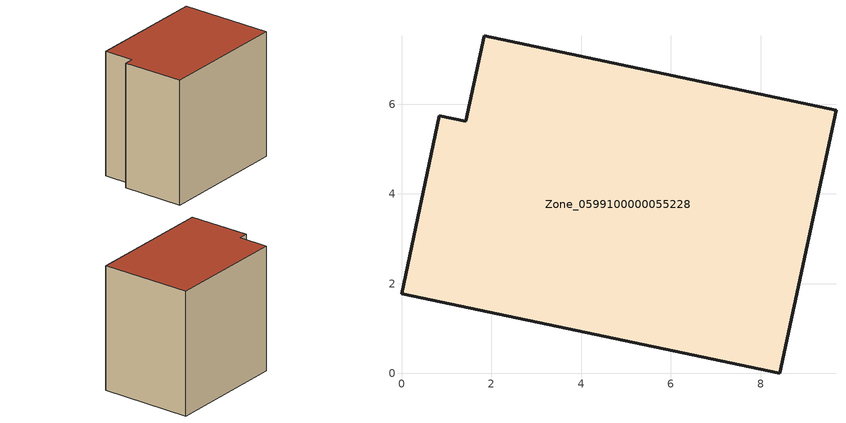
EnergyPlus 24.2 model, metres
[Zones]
Zone_0599100000055228
 floor ground (C_G): 8.43,0 0,1.78 0.84,5.74 1.43,5.62 1.84,7.53 9.68,5.87 z0
 wall outside (C_F): 0,1.78 8.43,0 9.68,5.87 1.84,7.53 1.43,5.62 0.84,5.74 0,1.78 z0:8.24
 roof outside (C_R): 1.84,7.53 1.43,5.62 0.84,5.74 0,1.78 8.43,0 9.68,5.87 z8.24
[BUILDING]
Pand.0599100000055228: North Axis=0; Terrain=City; Loads Convergence Tolerance Value=0.04; Temperature Convergence Tolerance Value=0.4; Solar Distribution=FullExterior; Maximum Number of Warmup Days=25; Minimum Number of Warmup Days=1
[Site:Location]
Rotterdam.The.Hague.AP_ZH_NLD Design_Conditions: Latitude=51.96; Longitude=4.45; Time Zone=1; Elevation=-4.5
[SITE:GROUNDTEMPERATURE:BUILDINGSURFACE]
18, 18, 18, 18, 18, 18, 18, 18, 18, 18, 18, 18
[MATERIAL] Thermal Absorptance=0.9; Solar Absorptance=0.7; Visible Absorptance=0.7
Name | Roughness | Thickness | Conductivity | Density | Specific Heat
G.TI.1975-1991 | MediumSmooth | 0.15 | 0.288461 | 540 | 1210
F.TI.1975-1991 | Rough | 0.3 | 0.230769 | 1920 | 840
R.TI.1975-1991 | MediumRough | 0.2 | 0.153846 | 1500 | 1000
[CONSTRUCTION]
C_G: G.TI.1975-1991
C_F: F.TI.1975-1991
C_R: R.TI.1975-1991
[ZONE]
Zone_0599100000055228: Type=1; Multiplier=1; Ceiling Height=Autocalculate; Volume=Autocalculate; Floor Area=autocalculate; Part of Total Floor Area=Yes
[ZONEINFILTRATION:DESIGNFLOWRATE]
Infil_Zone_0599100000055228: Zone or ZoneList or Space or SpaceList=Zone_0599100000055228; Schedule=AlwaysOn; Design Flow Rate Calculation Method=Flow/Area; Flow Rate per Floor Area=0.003; Constant Term Coefficient=1; Temperature Term Coefficient=0; Velocity Term Coefficient=0; Velocity Squared Term Coefficient=0
[HVACTEMPLATE:ZONE:IDEALLOADSAIRSYSTEM]
Zone_0599100000055228: Maximum Heating Supply Air Temperature=50; Minimum Cooling Supply Air Temperature=13; Maximum Heating Supply Air Humidity Ratio=0.0156; Minimum Cooling Supply Air Humidity Ratio=0.0077; Heating Limit=NoLimit; Cooling Limit=NoLimit; Dehumidification Control Type=ConstantSensibleHeatRatio; Cooling Sensible Heat Ratio=0.7; Dehumidification Setpoint=60; Humidification Control Type=None; Humidification Setpoint=30; Outdoor Air Method=None; Outdoor Air Flow Rate per Person=0.00944; Outdoor Air Flow Rate per Zone Floor Area=0; Outdoor Air Flow Rate per Zone=0; Demand Controlled Ventilation Type=None; Outdoor Air Economizer Type=NoEconomizer; Heat Recovery Type=None; Sensible Heat Recovery Effectiveness=0.7; Latent Heat Recovery Effectiveness=0.65
[ZONECONTROL:THERMOSTAT]
ThermostatControl_Zone_0599100000055228: Zone or ZoneList=Zone_0599100000055228; Control Type Schedule=DualSetpointControlType; Control 1=Thermostat_Zone_0599100000055228; Temperature Difference Between Cutout And Setpoint=0
[THERMOSTATSETPOINT:DUALSETPOINT]
Thermostat_Zone_0599100000055228: Heating Setpoint Temperature Schedule=HeatingSetpoint_Zone_0599100000055228; Cooling Setpoint Temperature Schedule=CoolingSetpoint_Zone_0599100000055228
[SCHEDULE:COMPACT]
HeatingSetpoint_Zone_0599100000055228: Through: 12/31, For: AllDays, Until: 24:00, 21
CoolingSetpoint_Zone_0599100000055228: Through: 12/31, For: AllDays, Until: 24:00, 24
DualSetpointControlType: Through: 12/31, For: AllDays, Until: 24:00, 4
AlwaysOn: Through: 12/31, For: AllDays, Until: 24:00, 1
